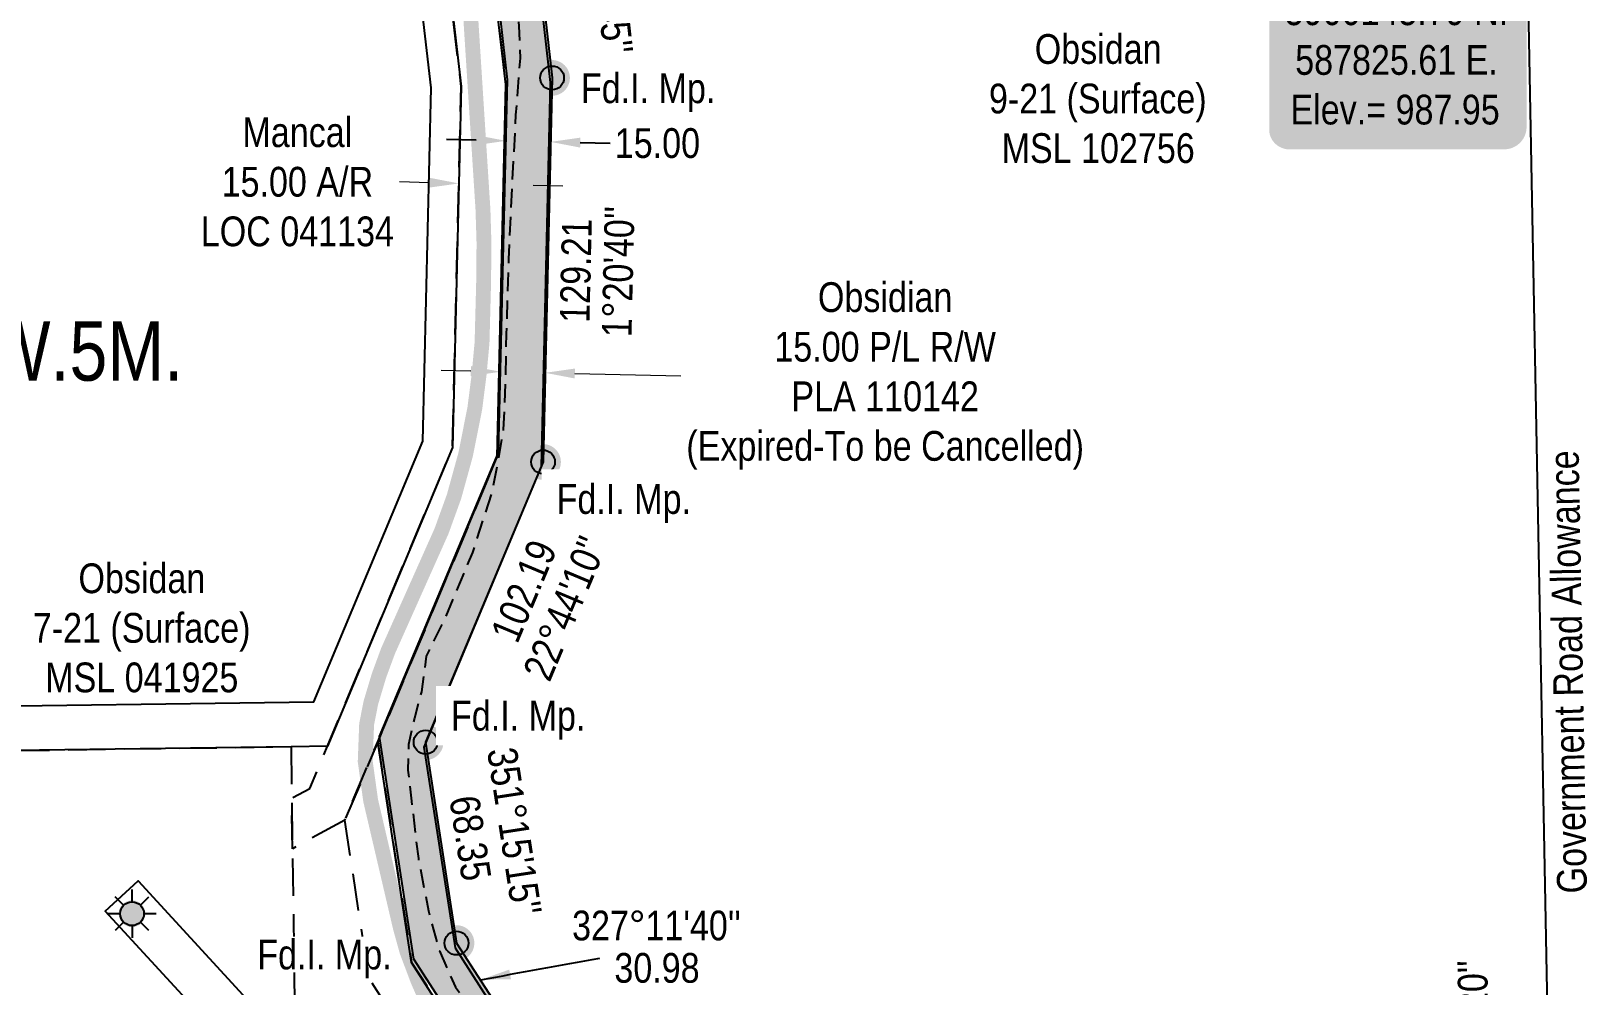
# Model space of a CAD drawing. Extents: x 583854 to 591751, y 5898015 to 5905299.
# Drawn here: x 587323 to 587843, y 5899763 to 5900084 of the extents above; entities that cross this region are included whole.
import ezdxf
from ezdxf.enums import TextEntityAlignment as Align

# ---------------------------------------------------------------- set-up
doc = ezdxf.new("R2010")
doc.units = 0
doc.header["$LTSCALE"] = 5
doc.header["$PDSIZE"] = 0.5
doc.linetypes.add('foc-ACCESSROAD', pattern=[3.75, 2.5, -1.25])
doc.linetypes.add('UG_PIPE', pattern=[1.875, 1.25, -0.625])
doc.layers.get('Defpoints').update_dxf_attribs({"color": 9})
for name, color, linetype in [('AS-PIPE-UG', 44, 'UG_PIPE'), ('AS-ROADS', 254, 'Continuous'), ('C-AR', 13, 'foc-ACCESSROAD'), ('C-RW', 13, 'Continuous'), ('C-SYMBOL', 7, 'Continuous'), ('C-WS', 13, 'foc-ACCESSROAD'), ('DETAIL-T', 7, 'Continuous'), ('F-AR', 190, 'foc-ACCESSROAD'), ('F-RW', 190, 'Continuous'), ('F-WS-S', 8, 'Continuous'), ('L-BD', 7, 'Continuous'), ('L-BD1', 253, 'Continuous'), ('L-MON', 1, 'Continuous'), ('L-ROAD-T', 7, 'Continuous'), ('L-SEC', 7, 'Continuous'), ('P-PROPOSED', 10, 'Continuous'), ('P-PROPOSED-H', 21, 'Continuous'), ('P-TXT', 4, 'Continuous')]:
    doc.layers.add(name, color=color, linetype=linetype)
for name, color, linetype, lineweight in [('C-RW-T', 13, 'Continuous', 9), ('C-WS-T', 13, 'Continuous', 9), ('F-AR-T', 190, 'Continuous', 9)]:
    doc.layers.add(name, color=color, linetype=linetype, lineweight=lineweight)
doc.styles.add('175L', font='ARIALN.TTF', dxfattribs={"height": 20})
doc.styles.add('80', font='ARIALN.TTF', dxfattribs={"height": 10})
doc.styles.add('80CG', font='ARIALN.TTF', dxfattribs={"height": 10})
doc.styles.add('80L', font='ARIALN.TTF', dxfattribs={"height": 10})
doc.dimstyles.new('Compass 5 000', dxfattribs={"dimscale": 5, "dimtxt": 9, "dimasz": 2, "dimexe": 0.2, "dimexo": 0.0625, "dimgap": 0.5, "dimtad": 0, "dimtih": 1, "dimtoh": 1, "dimzin": 0, "dimdsep": 46, "dimtxsty": '80CG', "dimcen": 0.1, "dimse1": 1, "dimse2": 1, "dimclrd": 256, "dimclrt": 256, "dimaunit": 1, "dimadec": 4, "dimazin": 0, "dimtfac": 0.06, "dimtofl": 0, "dimtmove": 0, "dimatfit": 1, "dimfxl": 0.2, "dimtolj": 1, "dimtzin": 0, "dimlwd": -1, "dimarcsym": 0})

# ---------------------------------------------------------------- blocks, each defined once
blk = doc.blocks.new('fdia')
at = {"color": 255, "const_width": 1}
blk.add_lwpolyline([(-0.5, 0, 1), (0.5, 0, 1)], format="xyb", close=True, dxfattribs=at)
blk = doc.blocks.new('Fdiaa')
blk.add_blockref('fdia', (0, 0))
blk = doc.blocks.new('fdib')
at = {"color": 1, "const_width": 1.6}
blk.add_lwpolyline([(-0.4, 0, 1), (0.4, 0, 1)], format="xyb", close=True, dxfattribs=at)
at = {"color": 1}
blk.add_circle((0, 0), 0.8, dxfattribs=at)
blk = doc.blocks.new('Fdibb')
blk.add_blockref('fdib', (0, 0))
blk = doc.blocks.new('fdicc')
for name in ['Fdibb', 'Fdiaa']:
    blk.add_blockref(name, (0, 0))
blk = doc.blocks.new('FDI')
blk.add_blockref('fdicc', (0, 0))
blk = doc.blocks.new('GAS')
h = blk.add_hatch(color=255)
h.dxf.hatch_style = 1
edge = h.paths.add_edge_path()
edge.add_arc((0, 0), 0.9, 0, 360)
for p, q in [((-0.57, 0.57), (-1.14, 1.14)), ((0, 0.81), (0, 1.62)), ((0.57, 0.57), (1.14, 1.14)), ((-0.81, 0), (-1.62, 0)), ((1.62, 0), (0.81, 0)), ((-0.57, -0.57), (-1.14, -1.14)), ((0, -0.81), (0, -1.62)), ((1.14, -1.14), (0.57, -0.57))]:
    blk.add_line(p, q)
blk.add_circle((0, 0), 0.8)
blk = doc.blocks.new('*D493')
at = {"layer": 'Defpoints', "color": 0, "transparency": 16777216}
for p in [(587466.96, 5900032.62), (587466.71, 5900021.78), (587481.71, 5900021.43)]:
    blk.add_point(p, dxfattribs=at)
at = {"layer": 'F-AR-T', "transparency": 16777216}
for p, q in [((587456.96, 5900032.86), (587446.97, 5900033.1)), ((587491.96, 5900032.04), (587501.96, 5900031.8))]:
    blk.add_line(p, q, dxfattribs=at)
for points in [[(587457, 5900034.53), (587456.92, 5900031.19), (587466.96, 5900032.62)], [(587492, 5900033.7), (587491.92, 5900030.37), (587481.96, 5900032.27)]]:
    blk.add_solid(points, dxfattribs=at)
at = {"layer": 'F-AR-T', "transparency": 16777216, "insert": (587412.68, 5900033.1), "char_height": 10, "attachment_point": 5, "style": '80CG'}
blk.add_mtext('\\A1;Mancal\\P15.00 A/R\\PLOC 041134', dxfattribs=at)
blk = doc.blocks.new('*D494')
at = {"layer": 'C-RW-T', "transparency": 16777216}
for p, q in [((587470.99, 5899969.54), (587460.99, 5899969.77)), ((587505.97, 5899968.72), (587541.62, 5899967.88))]:
    blk.add_line(p, q, dxfattribs=at)
for points in [[(587471.03, 5899971.21), (587470.95, 5899967.87), (587480.99, 5899969.3)], [(587506.01, 5899970.38), (587505.93, 5899967.05), (587495.97, 5899968.95)]]:
    blk.add_solid(points, dxfattribs=at)
at = {"layer": 'Defpoints', "color": 0, "transparency": 16777216}
for p in [(587480.89, 5899965.41), (587495.88, 5899965.06), (587495.97, 5899968.95)]:
    blk.add_point(p, dxfattribs=at)
at = {"layer": 'C-RW-T', "transparency": 16777216, "insert": (587610.28, 5899967.88), "char_height": 10, "attachment_point": 5, "style": '80CG'}
blk.add_mtext('\\A1;Obsidian\\P15.00 P/L R/W\\PPLA 110142\\P(Expired-To be Cancelled)', dxfattribs=at)
blk = doc.blocks.new('*D501')
at = {"layer": 'Defpoints', "color": 0, "transparency": 16777216}
for p in [(587482.91, 5900051.19), (587497.9, 5900050.84), (587497.8, 5900046.58)]:
    blk.add_point(p, dxfattribs=at)
at = {"layer": 'P-TXT', "transparency": 16777216}
for p, q in [((587472.81, 5900047.16), (587462.81, 5900047.4)), ((587507.79, 5900046.34), (587517.79, 5900046.11))]:
    blk.add_line(p, q, dxfattribs=at)
for points in [[(587472.85, 5900048.83), (587472.77, 5900045.5), (587482.81, 5900046.93)], [(587507.83, 5900048.01), (587507.75, 5900044.67), (587497.8, 5900046.58)]]:
    blk.add_solid(points, dxfattribs=at)
at = {"layer": 'P-TXT', "transparency": 16777216, "insert": (587533.73, 5900046.11), "char_height": 10, "attachment_point": 5, "style": '80CG'}
blk.add_mtext('\\A1;15.00', dxfattribs=at)
blk = doc.blocks.new('*U518')
h = blk.add_hatch(color=254)
edge = h.paths.add_edge_path()
edge.add_line((-36.5, -28.5), (36.5, -28.5))
edge.add_arc((36.5, -22.5), 6, 270, 360)
edge.add_line((42.5, -22.5), (42.5, 21))
edge.add_arc((36.5, 21), 6, 0, 90)
edge.add_line((36.5, 27), (-36.5, 27))
edge.add_arc((-36.5, 21), 6, 90, 180)
edge.add_line((-42.5, 21), (-42.5, -22.5))
edge.add_arc((-36.5, -22.5), 6, 180, 270)
at = {"color": 1, "flags": 128}
blk.add_lwpolyline([(-36.5, -28.5, 3, 3, 0), (36.5, -28.5, 3, 3, 0.414214), (42.5, -22.5, 3, 3, 0), (42.5, 21, 3, 0, 0.414214), (36.5, 27, 0, 0, 0), (-36.5, 27, 0, 0, 0.414214), (-42.5, 21, 0, 0, 0), (-42.5, -22.5, 0, 3, 0.414214)], format="xyseb", close=True, dxfattribs=at)
blk.add_lwpolyline([(-6.9, -6.79, 0, 10, 0), (0, 0, 5, 5, 0)], format="xyseb", dxfattribs=at)
at = {"color": 1, "style": '80'}
blk.add_attdef('ENTER_TEXT_001', (-35.99, -5), '', height=10, dxfattribs=at)

msp = doc.modelspace()

# ---------------------------------------------------------------- hatches: boundary and pattern name
at = {"layer": 'P-PROPOSED-H'}
h = msp.add_hatch(color=256, dxfattribs=at)
h.dxf.hatch_style = 1
h.paths.add_polyline_path([(587498.3, 5900068.084), (587495.271, 5899938.971), (587455.794, 5899844.767), (587466.181, 5899777.245), (587482.96, 5899751.215), (587571.284, 5899659.405), (587567.707, 5899620.844), (587661.696, 5899570.507), (587677.526, 5899521.168), (587663.558, 5899515.626), (587649.272, 5899560.153), (587589.393, 5899592.245), (587616.013, 5899570.777), (587603.463, 5899555.216), (587575.08, 5899578.106), (587551.556, 5899609.057), (587555.721, 5899653.956), (587471.146, 5899741.869), (587451.848, 5899771.807), (587440.333, 5899846.664), (587480.348, 5899942.154), (587483.287, 5900067.418), (587468.418, 5900199.55), (587464.068, 5900238.516), (587421.527, 5900476.395), (587401.296, 5900565.023), (587414.72, 5900587.842), (587610.511, 5900644.645), (587595.098, 5900715.345), (587637.209, 5900724.525), (587640.402, 5900709.876), (587612.941, 5900703.889), (587628.144, 5900634.15), (587424.621, 5900575.103), (587413.545, 5900556.276), (587431.325, 5900478.388), (587473.965, 5900239.952), (587478.352, 5900200.659), (587640.4, 5900201.215), (587640.428, 5900162.253), (587682.923, 5900162.966), (587683.174, 5900147.975), (587625.446, 5900147.006), (587625.418, 5900186.17), (587485.04, 5900185.689)])

# ---------------------------------------------------------------- linework, layer by layer
at = {"layer": 'AS-PIPE-UG', "flags": 128}
msp.add_lwpolyline([(587635.468, 5900717.015), (587623.473, 5900713.644), (587611.978, 5900710.894), (587607.4, 5900709.99), (587605.851, 5900709.277), (587604.941, 5900707.275), (587607.104, 5900698.956), (587608.624, 5900692.884), (587610.718, 5900684.29), (587614.398, 5900665.328), (587615.323, 5900656.302), (587617.118, 5900649.526), (587619.328, 5900643.37), (587618.961, 5900641.09), (587616.918, 5900638.948), (587612.123, 5900636.901), (587601.948, 5900633.873), (587588.969, 5900632.192), (587572.98, 5900629.471), (587561.106, 5900626.22), (587537.973, 5900620.058), (587518.547, 5900614.496), (587503.176, 5900609.467), (587479.284, 5900602.431), (587462.535, 5900597.005), (587450.92, 5900592.162), (587443.266, 5900588.764), (587434.45, 5900585.133), (587429.052, 5900583.099), (587424.024, 5900581.127), (587418.857, 5900579.3), (587415.625, 5900576.2), (587413.506, 5900572.074), (587410.117, 5900566.107), (587407.375, 5900561.591), (587404.844, 5900555.784), (587406.899, 5900544.435), (587411.279, 5900528.419), (587416.956, 5900506.543), (587426.165, 5900475.14), (587429.528, 5900456.532), (587433.197, 5900436.737), (587437.123, 5900415.084), (587443.15, 5900381.852), (587447.14, 5900361.991), (587452.106, 5900337.124), (587457.907, 5900305.877), (587463.538, 5900269.253), (587468.282, 5900242.073), (587472.046, 5900217.673), (587474.478, 5900199.931), (587481.105, 5900157.423), (587480.973, 5900134.854), (587484.107, 5900112.306), (587485.972, 5900097.791), (587487.144, 5900085.443), (587487.578, 5900074.771), (587486.053, 5900055.711), (587484.885, 5900032.957), (587483.645, 5900007.07), (587482.914, 5899982.203), (587482.564, 5899966.878), (587482.275, 5899956.761), (587481.906, 5899949.864), (587480.423, 5899941.092), (587478.205, 5899929.284), (587471.504, 5899908.504), (587461.976, 5899885.742), (587455.992, 5899873.636), (587454.359, 5899861.655), (587452.013, 5899852.881), (587450.034, 5899844.035), (587449.843, 5899835.397), (587451.042, 5899824.912), (587453.357, 5899805.646), (587456.723, 5899788.129), (587460.425, 5899774.607), (587465.836, 5899762.413), (587470.934, 5899755.672), (587479.573, 5899739.402), (587490.749, 5899726.417), (587507.768, 5899708.869), (587519.485, 5899697.346), (587529.635, 5899686.854), (587539.586, 5899676.353), (587547.77, 5899667.03), (587553.422, 5899660.345), (587557.321, 5899653.952), (587562.109, 5899643.456), (587562.857, 5899635.721), (587563.36, 5899626.929), (587563.958, 5899621.323), (587562.334, 5899608.749), (587563.144, 5899602.27), (587564.704, 5899592.637), (587568.565, 5899589.253), (587582.336, 5899581.281), (587591.456, 5899575.991), (587598.344, 5899571.579), (587601.614, 5899568.803), (587602.264, 5899567.589), (587603.671, 5899566.802), (587605.728, 5899570.428), (587608.916, 5899577.381)], dxfattribs=at)
at = {"layer": 'AS-ROADS', "const_width": 4.998, "flags": 128}
msp.add_lwpolyline([(587458, 5899753.671), (587453.183, 5899764.682), (587449.533, 5899774.392), (587447.32, 5899782.356), (587437.319, 5899825.151), (587435.491, 5899838.333), (587435.964, 5899850.804), (587437.402, 5899858.107), (587440.14, 5899867.223), (587443.179, 5899875.473), (587461.139, 5899915.708), (587465.352, 5899927.346), (587469.268, 5899941.545), (587472.342, 5899957.033), (587473.758, 5899968.162), (587474.77, 5899979.126), (587475.292, 5899999.168), (587475.422, 5900012.479), (587475.078, 5900023.797), (587470.369, 5900097.63)], dxfattribs=at)
at = {"layer": 'C-AR', "flags": 128}
msp.add_lwpolyline([(587490.468, 5899233.526), (587491.395, 5899314.751), (587497.642, 5899333.612), (587509.427, 5899369.2), (587516.772, 5899391.382), (587521.059, 5899404.327), (587523.234, 5899410.895), (587525.109, 5899416.557), (587533.032, 5899440.483), (587533.301, 5899441.294), (587537.395, 5899453.649), (587537.125, 5899458.939), (587531.193, 5899559.566), (587538.446, 5899637.344), (587532.444, 5899654.51), (587458.549, 5899731.389), (587436.759, 5899765.285), (587428.667, 5899818.589), (587439.689, 5899844.896), (587451.1, 5899770.715), (587470.376, 5899740.729), (587554.947, 5899652.744), (587552.091, 5899622.124), (587551.465, 5899615.403), (587546.233, 5899559.31), (587550.577, 5899485.691), (587551.058, 5899477.541), (587551.501, 5899470.021), (587552.129, 5899459.384), (587552.603, 5899451.35), (587552.742, 5899449.001), (587553.374, 5899438.289), (587549.358, 5899426.17), (587547.619, 5899420.925), (587545.299, 5899413.93), (587542.935, 5899406.6), (587532.913, 5899375.535), (587528.43, 5899361.994), (587521.086, 5899339.811), (587519.169, 5899334.014), (587511.652, 5899311.315), (587511.223, 5899273.508), (587511.166, 5899268.512), (587510.773, 5899233.904)], dxfattribs=at)
at = {"layer": 'C-RW'}
msp.add_lwpolyline([(587489.56, 5900137.957), (587497.622, 5900066.579), (587494.666, 5899937.416), (587455.223, 5899843.137), (587465.678, 5899775.616), (587482.475, 5899749.562), (587570.88, 5899657.766), (587567.319, 5899619.184), (587571.296, 5899613.956), (587641.447, 5899521.749), (587650.154, 5899510.305), (587635.678, 5899504.559), (587626.979, 5899516.009), (587551.465, 5899615.403), (587552.091, 5899622.124), (587554.947, 5899652.744), (587470.376, 5899740.729), (587451.1, 5899770.715), (587439.689, 5899844.896), (587479.807, 5899940.653), (587482.755, 5900065.875), (587474.403, 5900137.675)], dxfattribs=at)
at = {"layer": 'C-WS', "flags": 128}
msp.add_lwpolyline([(587411.959, 5899740.67), (587412.06, 5899733.264), (587398.567, 5899733.081), (587391.893, 5899732.989), (587385.145, 5899732.896), (587302.071, 5899731.76), (587300.566, 5899841.751), (587410.555, 5899843.254), (587410.793, 5899825.937), (587411.024, 5899808.973), (587411.959, 5899740.67)], close=True, dxfattribs=at)
at = {"layer": 'F-AR', "flags": 128}
msp.add_lwpolyline([(587428.667, 5899818.589), (587411.024, 5899808.973), (587410.793, 5899825.937), (587416.862, 5899829.246), (587422.801, 5899843.422), (587464.871, 5899943.839), (587467.727, 5900065.182), (587459.327, 5900137.393), (587449.263, 5900223.939), (587448.412, 5900231.253), (587461.881, 5900244.51), (587462.164, 5900242.916), (587474.403, 5900137.675), (587482.755, 5900065.875), (587479.807, 5899940.653), (587439.689, 5899844.896), (587428.667, 5899818.589)], close=True, dxfattribs=at)
at = {"layer": 'F-RW'}
for points in [[(587285.356, 5899856.552), (587418.215, 5899858.368), (587454.913, 5899945.963), (587457.708, 5900064.72), (587449.277, 5900137.205)], [(587459.327, 5900137.393), (587467.727, 5900065.182), (587464.871, 5899943.839), (587422.801, 5899843.422), (587410.555, 5899843.254), (587300.566, 5899841.751)]]:
    msp.add_lwpolyline(points, dxfattribs=at)
msp.add_lwpolyline([(587514.799, 5899413.728), (587508.844, 5899411.366), (587501.905, 5899428.847), (587498.586, 5899437.236), (587498.231, 5899438.134), (587496.389, 5899442.786), (587494.553, 5899447.421), (587494.686, 5899452.949), (587498.743, 5899624.15), (587412.199, 5899718.258), (587398.567, 5899733.081), (587348.099, 5899787.962), (587359.138, 5899798.113), (587411.959, 5899740.67), (587513.872, 5899629.846), (587509.615, 5899450.109), (587510.322, 5899448.313), (587512.171, 5899443.66), (587515.835, 5899434.369), (587522.776, 5899416.892), (587514.799, 5899413.728)], close=True, dxfattribs=at)
at = {"layer": 'L-SEC', "flags": 128}
msp.add_lwpolyline([(587840.744, 5899341.454), (587825.607, 5900145.785)], dxfattribs=at)
at = {"layer": 'P-PROPOSED', "flags": 128}
for points in [[(587498.3, 5900068.084), (587495.271, 5899938.971), (587455.794, 5899844.767), (587466.181, 5899777.245), (587482.96, 5899751.215), (587571.284, 5899659.405), (587567.707, 5899620.844), (587661.696, 5899570.507), (587677.526, 5899521.168), (587663.558, 5899515.626), (587649.272, 5899560.153), (587589.393, 5899592.245), (587616.013, 5899570.777), (587603.463, 5899555.216), (587575.08, 5899578.106), (587551.556, 5899609.057), (587555.721, 5899653.956), (587471.146, 5899741.869), (587451.848, 5899771.807), (587440.333, 5899846.664), (587480.348, 5899942.154), (587483.287, 5900067.418), (587468.418, 5900199.55)], [(587485.04, 5900185.689), (587498.3, 5900068.084)]]:
    msp.add_lwpolyline(points, dxfattribs=at)

# ---------------------------------------------------------------- block references
at = {"layer": 'DETAIL-T', "color": 5}
ref = msp.add_blockref('*U518', (587781.941, 5900074.071), dxfattribs=dict(at, xscale=0.99954215, yscale=0.99954215, zscale=0.99954215))
ref.add_attrib('ENTER_TEXT_001', '5900145.79 N.', (587744.639, 5900085.838), dxfattribs={"layer": '0', "color": 1, "height": 9.99542, "style": '80'})
ref.add_attrib('ENTER_TEXT_002', '587825.61 E.', (587748.136, 5900069.138), dxfattribs={"layer": '0', "color": 1, "height": 9.99542, "style": '80'})
ref.add_attrib('ENTER_TEXT_003', 'Elev.= 987.95', (587746.548, 5900052.438), dxfattribs={"layer": '0', "color": 1, "height": 9.99542, "style": '80'})
at = {"layer": 'F-WS-S', "color": 62, "xscale": 4.997695, "yscale": 4.997695, "zscale": 4.997695}
msp.add_blockref('GAS', (587357.099, 5899787.117), dxfattribs=at)
at = {"layer": 'L-MON', "xscale": 5, "yscale": 5, "zscale": 5}
for p in [(587498.3, 5900068.084), (587495.271, 5899938.971), (587455.794, 5899844.767), (587466.181, 5899777.245)]:
    msp.add_blockref('FDI', p, dxfattribs=at)

# ---------------------------------------------------------------- texts
at = {"layer": 'C-SYMBOL', "color": 3, "style": '175L'}
msp.add_text('S.E.1/4 Sec. 21-49-12-W.5M.', height=19.99084, dxfattribs=at).set_placement((587224.698, 5899960.312), align=Align.BOTTOM_CENTER)
at = {"layer": 'C-WS-T', "char_height": 9.99539, "attachment_point": 1, "style": '175L'}
for s, insert in [('\\pi18.844;Obsidan\\P\\pi3.4625;9-21 (Surface)\\P\\pi7.7102;MSL 102756', (587641.724, 5900082.816)), ('\\pi18.844;Obsidan\\P\\pi3.4965;7-21 (Surface)\\P\\pi7.6761;MSL 041925', (587320.242, 5899904.872))]:
    msp.add_mtext_dynamic_manual_height_columns(s, width=78.95854, gutter_width=99.954, heights=[0], dxfattribs=dict(at, insert=insert))
at = {"layer": 'L-BD', "style": '80L'}
msp.add_text("178°55'20''", height=9.99542, rotation=91.0781, dxfattribs=at).set_placement((587808.191, 5899743.149), align=Align.MIDDLE)
at = {"layer": 'L-BD1', "style": '80L'}
for s, height, rotation, p in [("353°36'45''", 9.99542, 276.3876, (587517.506, 5900104.456)), ("1°20'40''", 9.9954, 88.6561, (587520.518, 5900002.971)), ('129.21', 9.9954, 88.6561, (587506.279, 5900003.305)), ('102.19', 9.9954, 67.2635, (587488.775, 5899895.602)), ("22°44'10''", 9.9954, 67.2635, (587502.603, 5899889.807)), ("351°15'15''", 9.99542, 278.7453, (587485.686, 5899814.805)), ('68.35', 9.9954, 278.7453, (587470.867, 5899812.526))]:
    msp.add_text(s, height=height, rotation=rotation, dxfattribs=at).set_placement(p, align=Align.MIDDLE)
for s, height, p in [("327°11'40''", 9.99542, (587533.41, 5899783.155)), ('30.98', 9.9954, (587533.584, 5899768.912))]:
    msp.add_text(s, height=height, dxfattribs=at).set_placement(p, align=Align.MIDDLE)
at = {"layer": 'L-ROAD-T', "style": '80L'}
msp.add_text('Government Road Allowance', height=10, rotation=91.08006, dxfattribs=at).set_placement((587839.814, 5899868.383), align=Align.MIDDLE_CENTER)

# ---------------------------------------------------------------- dimensions: what is measured, and where the dimension line sits
at = {"layer": 'C-RW-T'}
dim = msp.add_linear_dim(base=(587495.974, 5899968.953), p1=(587480.894, 5899965.411), p2=(587495.883, 5899965.059), angle=358.65608, text='Obsidian\\P15.00 P/L R/W\\PPLA 110142\\P(Expired-To be Cancelled)', dimstyle='Compass 5 000', dxfattribs=at)
dim.commit()
dim.dimension.update_dxf_attribs({"geometry": '*D494', "text_midpoint": (587610.283, 5899967.882), "dimtype": 161})
at = {"layer": 'F-AR-T'}
dim = msp.add_linear_dim(base=(587466.961, 5900032.625), p1=(587481.708, 5900021.428), p2=(587466.705, 5900021.781), angle=178.65164, text='Mancal\\P15.00 A/R\\PLOC 041134', dimstyle='Compass 5 000', dxfattribs=at)
dim.commit()
dim.dimension.update_dxf_attribs({"geometry": '*D493', "text_midpoint": (587412.676, 5900033.096), "dimtype": 161})
at = {"layer": 'P-TXT'}
dim = msp.add_aligned_dim(p1=(587482.907, 5900051.194), p2=(587497.896, 5900050.843), distance=-4.269, text='15.00', dimstyle='Compass 5 000', dxfattribs=at)
dim.commit()
dim.dimension.update_dxf_attribs({"geometry": '*D501', "text_midpoint": (587533.728, 5900046.106)})

# ---------------------------------------------------------------- leaders
at = {"layer": 'L-BD1', "path_type": 1}
msp.add_leader([(587474.365, 5899764.919), (587514.314, 5899772.168)], dimstyle='Compass 5 000', override={"dimgap": 0.5, "dimtad": 0}, dxfattribs=at)

# ---------------------------------------------------------------- next in the draw order: texts
at = {"layer": 'L-MON', "char_height": 9.9954, "attachment_point": 1, "style": '80L', "bg_fill": 3, "box_fill_scale": 1.1, "bg_fill_color": 256, "bg_fill_transparency": 0}
for insert in [(587508.01, 5900069.609), (587399.19, 5899778.396)]:
    msp.add_mtext_dynamic_manual_height_columns('Fd.I. Mp.', width=44.3292, gutter_width=50, heights=[0], dxfattribs=dict(at, insert=insert))
at = {"layer": 'L-MON', "char_height": 9.9954, "attachment_point": 1, "style": '80L', "bg_fill": 2}
for insert in [(587499.824, 5899931.521), (587464.327, 5899858.679)]:
    msp.add_mtext_dynamic_manual_height_columns('Fd.I. Mp.', width=44.3292, gutter_width=50, heights=[0], dxfattribs=dict(at, insert=insert))

doc.saveas('drawing.dxf')
